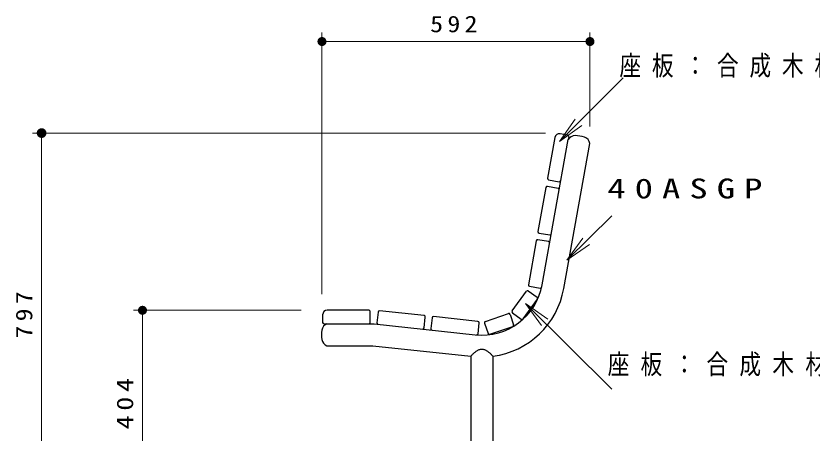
# Model space of a CAD drawing. Units: millimetres on the paper, scale 1:20. Extents: x -365 to 0, y -31 to 257.
# Drawn here: x -145.3 to -57.1, y 111.4 to 157.6 of the extents above; entities that cross this region are included whole.
import ezdxf

# ---------------------------------------------------------------- set-up
doc = ezdxf.new("R2010")
doc.units = ezdxf.units.MM
doc.layers.add('1_20', color=7, linetype='Continuous', lineweight=25)
doc.styles.add('ＭＳ ゴシック', font='')
doc.styles.get('ＭＳ ゴシック').set_extended_font_data('MS Gothic')

# ---------------------------------------------------------------- blocks, each defined once
blk = doc.blocks.new('filled_dot')
at = {"color": 0, "linetype": 'Continuous', "lineweight": -2, "const_width": 1.25}
blk.add_lwpolyline([(-0.625, 0, 1), (0.625, 0, 1)], format="xyb", close=True, dxfattribs=at)
blk = doc.blocks.new('open_arrow')
at = {"color": 0, "linetype": 'Continuous', "lineweight": -2}
blk.add_lwpolyline([(7.5, 1.25), (0, 0), (7.5, -1.25)], dxfattribs=at)

msp = doc.modelspace()

# ---------------------------------------------------------------- linework, layer by layer
at = {"layer": '1_20', "lineweight": 13}
for p, q in [((-111.382, 126.788), (-111.382, 155.799)), ((-81.708, 145.362), (-81.708, 155.799)), ((-111.382, 154.799), (-81.708, 154.799)), ((-85.099, 143.711), (-78.028, 150.782)), ((-86.618, 144.649), (-143.432, 144.649)), ((-142.432, 104.795), (-142.432, 144.649)), ((-84.252, 130.538), (-79.302, 135.488)), ((-88.832, 125.768), (-79.302, 116.238)), ((-113.699, 124.995), (-132.259, 124.995)), ((-131.259, 104.795), (-131.259, 124.995))]:
    msp.add_line(p, q, dxfattribs=at)
at = {"layer": '1_20'}
for p, q in [((-87.002, 127.832), (-84.116, 143.928)), ((-84.61, 127.403), (-81.724, 143.499)), ((-90.335, 124.929), (-88.748, 127.113)), ((-88.538, 127.146), (-87.567, 126.44)), ((-89.122, 124.047), (-87.534, 126.231)), ((-93.292, 123.752), (-90.739, 124.63)), ((-90.548, 124.537), (-90.158, 123.402)), ((-90.302, 124.719), (-89.331, 124.014)), ((-111.157, 123.495), (-105.616, 123.495)), ((-105.616, 123.495), (-94.409, 122.284)), ((-93.385, 123.561), (-92.995, 122.426)), ((-92.804, 122.333), (-90.251, 123.212)), ((-110.828, 121.065), (-105.747, 121.065)), ((-105.747, 121.065), (-94.895, 119.892)), ((-94.895, 119.892), (-94.895, 92.295)), ((-92.465, 119.895), (-92.465, 92.295))]:
    msp.add_line(p, q, dxfattribs=at)
at = {"layer": '1_20', "color": 3}
for p, q in [((-85.596, 144.172), (-86.408, 139.645)), ((-84.179, 144.426), (-85.015, 144.576)), ((-86.286, 139.47), (-85.105, 139.259)), ((-86.593, 138.611), (-87.467, 133.739)), ((-85.238, 138.52), (-86.419, 138.732)), ((-87.345, 133.565), (-86.164, 133.353)), ((-87.652, 132.705), (-88.526, 127.833)), ((-86.297, 132.615), (-87.478, 132.826)), ((-88.404, 127.659), (-87.223, 127.447)), ((-111.307, 124.495), (-111.307, 123.645)), ((-106.207, 124.995), (-110.807, 124.995)), ((-106.057, 123.645), (-106.057, 124.845)), ((-105.162, 124.803), (-105.291, 123.61)), ((-100.076, 124.405), (-104.997, 124.936)), ((-100.072, 123.046), (-99.943, 124.239)), ((-99.197, 124.159), (-99.326, 122.966)), ((-94.11, 123.76), (-99.032, 124.292)), ((-94.106, 122.402), (-93.977, 123.595))]:
    msp.add_line(p, q, dxfattribs=at)
at = {"layer": '1_20', "color": 32, "lineweight": 13}
msp.add_line((-84.058, 144.252), (-84.116, 143.928), dxfattribs=at)
at = {"layer": '1_20', "color": 3}
for centre, radius, start, end in [((-85.104, 144.084), 0.5, 79.83401, 169.83401), ((-84.205, 144.279), 0.15, 349.83401, 79.83401), ((-86.26, 139.618), 0.15, 169.83401, 259.83401), ((-85.079, 139.406), 0.15, 259.83401, 349.83401), ((-86.445, 138.585), 0.15, 79.83401, 169.83401), ((-85.264, 138.373), 0.15, 349.83401, 79.83401), ((-87.319, 133.712), 0.15, 169.83401, 259.83401), ((-86.138, 133.5), 0.15, 259.83401, 349.83401), ((-87.504, 132.679), 0.15, 79.83401, 169.83401), ((-86.323, 132.467), 0.15, 349.83401, 79.83401), ((-88.378, 127.806), 0.15, 169.83401, 259.83401), ((-87.197, 127.595), 0.15, 259.83401, 349.83401), ((-110.807, 124.495), 0.5, 90, 180), ((-106.207, 124.845), 0.15, 0, 90), ((-105.013, 124.787), 0.15, 83.83402, 173.83401), ((-100.092, 124.256), 0.15, 353.83402, 83.83402), ((-111.157, 123.645), 0.15, 180, 270), ((-106.207, 123.645), 0.15, 270, 0), ((-105.142, 123.594), 0.15, 173.83401, 263.83402), ((-99.048, 124.143), 0.15, 83.83402, 173.83401), ((-94.127, 123.611), 0.15, 353.83402, 83.83402), ((-100.221, 123.062), 0.15, 263.83402, 353.83402), ((-99.177, 122.95), 0.15, 173.83401, 263.83402), ((-94.255, 122.418), 0.15, 263.83402, 353.83402)]:
    msp.add_arc(centre, radius, start, end, dxfattribs=at)
at = {"layer": '1_20'}
for centre, radius, start, end in [((-83.346, 143.462), 0.9, 89.04866, 148.79418), ((-83.431, 140.863), 3.5, 71.30611, 88.36367), ((-82.608, 143.33), 0.9, 10.87261, 70.62566), ((-93.68, 129.03), 6.785, 263.83403, 349.834), ((-93.68, 129.03), 9.215, 277.57703, 349.834), ((-88.626, 127.024), 0.15, 53.98395, 143.98395), ((-87.656, 126.319), 0.15, 323.98395, 53.98395), ((-90.69, 124.488), 0.15, 18.98528, 108.98528), ((-90.214, 124.841), 0.15, 143.98395, 233.98395), ((-110.505, 122.655), 0.9, 111.03974, 170.79164), ((-93.243, 123.61), 0.15, 108.98528, 198.98528), ((-89.243, 124.135), 0.15, 233.98395, 323.98395), ((-107.932, 122.28), 3.5, 171.47209, 188.52965), ((-90.3, 123.354), 0.15, 288.98528, 18.98528), ((-110.505, 121.905), 0.9, 189.21466, 248.96045), ((-92.853, 122.475), 0.15, 198.98528, 288.98528)]:
    msp.add_arc(centre, radius, start, end, dxfattribs=at)
msp.add_open_spline([(-94.895, 119.892), (-94.865, 119.932), (-94.835, 119.972), (-94.803, 120.01), (-94.771, 120.048), (-94.737, 120.085), (-94.702, 120.12), (-94.667, 120.156), (-94.631, 120.19), (-94.594, 120.223), (-94.557, 120.257), (-94.519, 120.289), (-94.479, 120.32), (-94.44, 120.35), (-94.4, 120.38), (-94.36, 120.409), (-94.319, 120.438), (-94.278, 120.466), (-94.236, 120.493), (-94.194, 120.519), (-94.151, 120.545), (-94.107, 120.569), (-94.063, 120.592), (-94.018, 120.614), (-93.972, 120.632), (-93.926, 120.65), (-93.878, 120.667), (-93.829, 120.677), (-93.781, 120.688), (-93.731, 120.695), (-93.681, 120.695), (-93.632, 120.695), (-93.581, 120.688), (-93.533, 120.678), (-93.485, 120.667), (-93.437, 120.651), (-93.391, 120.633), (-93.344, 120.615), (-93.299, 120.592), (-93.255, 120.569), (-93.211, 120.546), (-93.169, 120.52), (-93.126, 120.494), (-93.084, 120.467), (-93.043, 120.439), (-93.002, 120.41), (-92.962, 120.381), (-92.922, 120.352), (-92.882, 120.321), (-92.843, 120.29), (-92.805, 120.258), (-92.768, 120.225), (-92.73, 120.192), (-92.694, 120.158), (-92.659, 120.122), (-92.624, 120.087), (-92.59, 120.05), (-92.558, 120.012), (-92.526, 119.975), (-92.495, 119.935), (-92.465, 119.895)], degree=3, knots=[0, 0, 0, 0, 1, 1, 1, 2, 2, 2, 3, 3, 3, 4, 4, 4, 5, 5, 5, 6, 6, 6, 7, 7, 7, 8, 8, 8, 9, 9, 9, 10, 10, 10, 11, 11, 11, 12, 12, 12, 13, 13, 13, 14, 14, 14, 15, 15, 15, 16, 16, 16, 17, 17, 17, 18, 18, 18, 19, 19, 19, 20, 20, 20, 20], dxfattribs=at)

# ---------------------------------------------------------------- block references
at = {"layer": '1_20', "lineweight": 13, "xscale": 0.4, "yscale": 0.4}
msp.add_blockref('filled_dot', (-111.382, 154.799), dxfattribs=at)
at = {"layer": '1_20', "lineweight": 13}
for name, p, xscale, yscale, rotation in [('filled_dot', (-81.708, 154.799), 0.4, 0.4, 180), ('open_arrow', (-85.099, 143.711), 0.4, 0.4, 45), ('filled_dot', (-142.432, 144.649), 0.431, 0.431, 270), ('open_arrow', (-84.252, 130.538), 0.4, 0.4, 45), ('open_arrow', (-88.832, 125.768), 0.4, 0.4, 315), ('filled_dot', (-131.259, 124.995), 0.4, 0.4, 270)]:
    msp.add_blockref(name, p, dxfattribs=dict(at, xscale=xscale, yscale=yscale, rotation=rotation))

# ---------------------------------------------------------------- texts
at = {"layer": '1_20', "style": 'ＭＳ ゴシック'}
for s, insert, char_height, attachment_point in [('\\T1.33;\\W1.15;592', (-96.545, 155.799), 1.833, 8), ('\\T1.5;\\W0.8;座板：合成木材\u3000105×30', (-78.446, 150.782), 2.199, 7), ('\\T1.5;\\W1.35;40ASGP', (-79.785, 138.488), 2.199, 4), ('\\T1.52;\\W0.8;座板：合成木材\u300060×30', (-79.752, 118.888), 2.199, 4)]:
    msp.add_mtext(s, dxfattribs=dict(at, insert=insert, char_height=char_height, attachment_point=attachment_point))
at = {"layer": '1_20', "char_height": 1.833, "attachment_point": 8, "rotation": 90, "style": 'ＭＳ ゴシック'}
for s, insert in [('\\T1.33;\\W1.15;797', (-143.432, 124.722)), ('\\T1.33;\\W1.25;404', (-132.259, 114.895))]:
    msp.add_mtext(s, dxfattribs=dict(at, insert=insert))

doc.saveas('drawing.dxf')
